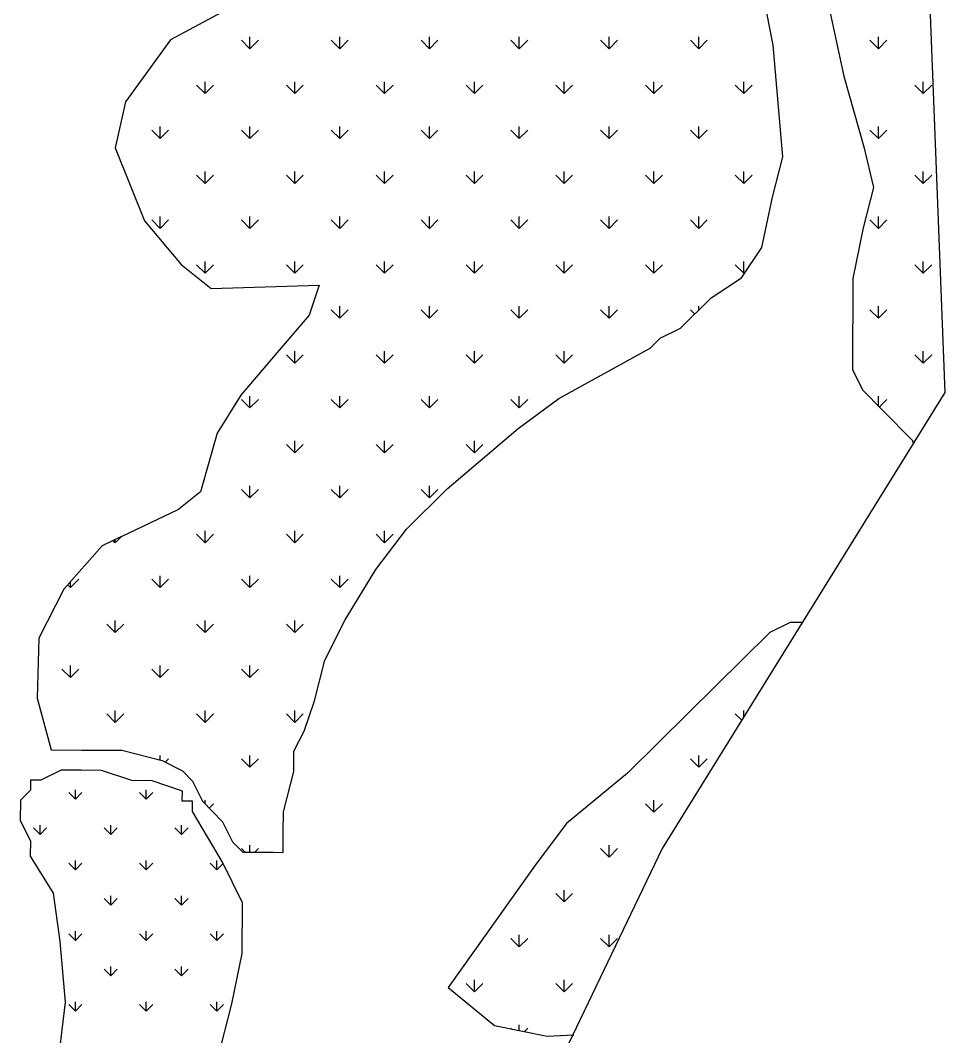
# Model space of a CAD drawing. Header units: metres. Extents: x 335517 to 338331, y 1782039 to 1785453.
# Drawn here: x 337960.9 to 338330.7, y 1784628.4 to 1785034.8 of the extents above; entities that cross this region are included whole.
import ezdxf

# ---------------------------------------------------------------- set-up
doc = ezdxf.new("R2010")
doc.units = ezdxf.units.M
doc.layers.add('MANGROOVES', color=112, linetype='Continuous')

msp = doc.modelspace()

# ---------------------------------------------------------------- linework, layer by layer
at = {"color": 3}
for p, q in [((338317.52, 1785228.34), (338330.73, 1784885.99)), ((338330.73, 1784885.99), (338217.73, 1784703.57)), ((338217.73, 1784703.57), (338167.44, 1784598.93))]:
    msp.add_line(p, q, dxfattribs=at)
at = {"layer": 'MANGROOVES'}
for p, q in [((338262.12, 1785024.85), (338254.25, 1785065.38)), ((338282.5, 1785049.03), (338290.39, 1785012.55)), ((338053.14, 1785044.3), (338020.91, 1785027.05)), ((338020.91, 1785027.05), (338002.99, 1785002.21)), ((338265.93, 1784980.3), (338262.12, 1785024.85)), ((338290.39, 1785012.55), (338298.33, 1784984.17)), ((338002.99, 1785002.21), (337998.79, 1784983.79)), ((337998.79, 1784983.79), (338010.59, 1784954.68)), ((338298.33, 1784984.17), (338302.29, 1784967.95)), ((338261.79, 1784964.13), (338265.93, 1784980.3)), ((338302.29, 1784967.95), (338298.15, 1784951.78)), ((338257.63, 1784943.91), (338261.79, 1784964.13)), ((338010.59, 1784954.68), (338025.19, 1784937.18)), ((338298.15, 1784951.78), (338293.99, 1784931.56)), ((338249.47, 1784931.81), (338257.63, 1784943.91)), ((338025.19, 1784937.18), (338037.28, 1784927.54)), ((338237.28, 1784923.78), (338249.47, 1784931.81)), ((338293.99, 1784931.56), (338293.79, 1784895.13)), ((338037.28, 1784927.54), (338080.4, 1784928.93)), ((338080.4, 1784928.93), (338076.51, 1784916.96)), ((338225.07, 1784911.7), (338237.28, 1784923.78)), ((338076.51, 1784916.96), (338064.43, 1784902.85)), ((338216.95, 1784907.7), (338225.07, 1784911.7)), ((338212.88, 1784903.67), (338216.95, 1784907.7)), ((338064.43, 1784902.85), (338049.05, 1784884.93)), ((338176.34, 1784883.63), (338212.88, 1784903.67)), ((338293.79, 1784895.13), (338297.79, 1784887.01)), ((338297.79, 1784887.01), (338305.84, 1784878.87)), ((338049.05, 1784884.93), (338039.69, 1784869.72)), ((338160.08, 1784871.58), (338176.34, 1784883.63)), ((338305.84, 1784878.87), (338317.92, 1784866.65)), ((338039.69, 1784869.72), (338033.01, 1784846.3)), ((338131.61, 1784847.44), (338160.08, 1784871.58)), ((338317.92, 1784866.65), (338317.91, 1784866.03)), ((338033.01, 1784846.3), (338024.24, 1784839.26)), ((338115.33, 1784831.34), (338131.61, 1784847.44)), ((338001.38, 1784828.4), (338024.24, 1784839.26)), ((338103.1, 1784815.21), (338115.33, 1784831.34)), ((337993.6, 1784824.71), (337978.22, 1784807.34)), ((338001.38, 1784828.4), (337993.6, 1784824.71)), ((338090.85, 1784795.04), (338103.1, 1784815.21)), ((337978.22, 1784807.34), (337968.29, 1784787.76)), ((338082.66, 1784778.89), (338090.85, 1784795.04)), ((338268.94, 1784794.05), (338260.83, 1784790.05)), ((338273.92, 1784794.03), (338268.94, 1784794.05)), ((338260.83, 1784790.05), (338228.26, 1784757.84)), ((337968.29, 1784787.76), (337967.61, 1784763.77)), ((338078.52, 1784762.72), (338082.66, 1784778.89)), ((337967.61, 1784763.77), (337973.17, 1784743.06)), ((338074.41, 1784750.6), (338078.52, 1784762.72)), ((338228.26, 1784757.84), (338203.84, 1784733.69)), ((338070.32, 1784742.52), (338074.41, 1784750.6)), ((337973.17, 1784743.06), (337985.32, 1784742.99)), ((337985.32, 1784742.99), (338001.51, 1784742.9)), ((338001.51, 1784742.9), (338017.67, 1784738.77)), ((338070.27, 1784734.43), (338070.32, 1784742.52)), ((338017.67, 1784738.77), (338025.75, 1784734.67)), ((337965.01, 1784730.96), (337964.99, 1784726.91)), ((337969.06, 1784730.94), (337965.01, 1784730.96)), ((337977.18, 1784734.94), (337969.06, 1784730.94)), ((337985.27, 1784734.9), (337977.18, 1784734.94)), ((337993.37, 1784734.85), (337985.27, 1784734.9)), ((338005.49, 1784730.74), (337993.37, 1784734.85)), ((338025.75, 1784734.67), (338029.77, 1784730.6)), ((338066.13, 1784718.26), (338070.27, 1784734.43)), ((338203.84, 1784733.69), (338179.45, 1784713.58)), ((337964.99, 1784726.91), (337960.92, 1784722.89)), ((338013.58, 1784730.69), (338005.49, 1784730.74)), ((338025.7, 1784726.58), (338013.58, 1784730.69)), ((338029.77, 1784730.6), (338033.78, 1784722.48)), ((337960.92, 1784722.89), (337960.87, 1784714.79)), ((338025.68, 1784722.53), (338025.7, 1784726.58)), ((338029.73, 1784722.51), (338025.68, 1784722.53)), ((338029.71, 1784718.46), (338029.73, 1784722.51)), ((338033.78, 1784722.48), (338041.83, 1784714.34)), ((337960.87, 1784714.79), (337964.88, 1784706.67)), ((338041.74, 1784698.15), (338029.71, 1784718.46)), ((338066.09, 1784710.16), (338066.13, 1784718.26)), ((338041.83, 1784714.34), (338045.83, 1784706.22)), ((338179.45, 1784713.58), (338167.21, 1784697.45)), ((337964.88, 1784706.67), (337964.84, 1784700.6)), ((338066.04, 1784702.06), (338066.09, 1784710.16)), ((338045.83, 1784706.22), (338049.85, 1784702.15)), ((337964.84, 1784700.6), (337974, 1784685.8)), ((338049.85, 1784702.15), (338053.9, 1784702.13)), ((338053.9, 1784702.13), (338062, 1784702.09)), ((338062, 1784702.09), (338066.04, 1784702.06)), ((338049.74, 1784681.91), (338041.74, 1784698.15)), ((338167.21, 1784697.45), (338132, 1784647.99)), ((337974, 1784685.8), (337976.63, 1784666.36)), ((338049.63, 1784661.67), (338049.74, 1784681.91)), ((337976.63, 1784666.36), (337978.88, 1784642.14)), ((338045.47, 1784641.45), (338049.63, 1784661.67)), ((338132, 1784647.99), (338150.66, 1784632.77)), ((337978.88, 1784642.14), (337976.73, 1784624.43)), ((338037.2, 1784609.11), (338045.47, 1784641.45)), ((338150.66, 1784632.77), (338171.66, 1784628.57)), ((338171.66, 1784628.57), (338182.28, 1784629.09))]:
    msp.add_line(p, q, dxfattribs=at)
at = {"layer": 'MANGROOVES', "linetype": 'Continuous'}
for p, q in [((338052.76, 1785023.47), (338052.76, 1785028.23)), ((338088.68, 1785023.47), (338088.68, 1785028.23)), ((338124.6, 1785023.47), (338124.6, 1785028.23)), ((338160.52, 1785023.47), (338160.52, 1785028.23)), ((338196.45, 1785023.47), (338196.45, 1785028.23)), ((338232.37, 1785023.47), (338232.37, 1785028.23)), ((338304.21, 1785023.47), (338304.21, 1785028.23)), ((338052.76, 1785023.47), (338049.39, 1785026.84)), ((338052.76, 1785023.47), (338056.13, 1785026.84)), ((338088.68, 1785023.47), (338085.31, 1785026.84)), ((338088.68, 1785023.47), (338092.05, 1785026.84)), ((338124.6, 1785023.47), (338121.24, 1785026.84)), ((338124.6, 1785023.47), (338127.97, 1785026.84)), ((338160.52, 1785023.47), (338157.16, 1785026.84)), ((338160.52, 1785023.47), (338163.89, 1785026.84)), ((338196.45, 1785023.47), (338193.08, 1785026.84)), ((338196.45, 1785023.47), (338199.81, 1785026.84)), ((338232.37, 1785023.47), (338229, 1785026.84)), ((338232.37, 1785023.47), (338235.73, 1785026.84)), ((338304.21, 1785023.47), (338300.84, 1785026.84)), ((338304.21, 1785023.47), (338307.58, 1785026.84)), ((338034.8, 1785005.51), (338031.43, 1785008.88)), ((338034.8, 1785005.51), (338034.8, 1785010.27)), ((338034.8, 1785005.51), (338038.17, 1785008.88)), ((338070.72, 1785005.51), (338067.35, 1785008.88)), ((338070.72, 1785005.51), (338070.72, 1785010.27)), ((338070.72, 1785005.51), (338074.09, 1785008.88)), ((338106.64, 1785005.51), (338103.28, 1785008.88)), ((338106.64, 1785005.51), (338106.64, 1785010.27)), ((338106.64, 1785005.51), (338110.01, 1785008.88)), ((338142.56, 1785005.51), (338139.2, 1785008.88)), ((338142.56, 1785005.51), (338142.56, 1785010.27)), ((338142.56, 1785005.51), (338145.93, 1785008.88)), ((338178.48, 1785005.51), (338175.12, 1785008.88)), ((338178.48, 1785005.51), (338178.48, 1785010.27)), ((338178.48, 1785005.51), (338181.85, 1785008.88)), ((338214.41, 1785005.51), (338211.04, 1785008.88)), ((338214.41, 1785005.51), (338214.41, 1785010.27)), ((338214.41, 1785005.51), (338217.77, 1785008.88)), ((338250.33, 1785005.51), (338246.96, 1785008.88)), ((338250.33, 1785005.51), (338250.33, 1785010.27)), ((338250.33, 1785005.51), (338253.69, 1785008.88)), ((338322.17, 1785005.51), (338318.8, 1785008.88)), ((338322.17, 1785005.51), (338322.17, 1785010.27)), ((338322.17, 1785005.51), (338325.54, 1785008.88)), ((338016.84, 1784987.55), (338016.84, 1784992.31)), ((338052.76, 1784987.55), (338052.76, 1784992.31)), ((338088.68, 1784987.55), (338088.68, 1784992.31)), ((338124.6, 1784987.55), (338124.6, 1784992.31)), ((338160.52, 1784987.55), (338160.52, 1784992.31)), ((338196.45, 1784987.55), (338196.45, 1784992.31)), ((338232.37, 1784987.55), (338232.37, 1784992.31)), ((338304.21, 1784987.55), (338304.21, 1784992.31)), ((338016.84, 1784987.55), (338013.47, 1784990.92)), ((338016.84, 1784987.55), (338020.21, 1784990.92)), ((338052.76, 1784987.55), (338049.39, 1784990.92)), ((338052.76, 1784987.55), (338056.13, 1784990.92)), ((338088.68, 1784987.55), (338085.31, 1784990.92)), ((338088.68, 1784987.55), (338092.05, 1784990.92)), ((338124.6, 1784987.55), (338121.24, 1784990.92)), ((338124.6, 1784987.55), (338127.97, 1784990.92)), ((338160.52, 1784987.55), (338157.16, 1784990.92)), ((338160.52, 1784987.55), (338163.89, 1784990.92)), ((338196.45, 1784987.55), (338193.08, 1784990.92)), ((338196.45, 1784987.55), (338199.81, 1784990.92)), ((338232.37, 1784987.55), (338229, 1784990.92)), ((338232.37, 1784987.55), (338235.73, 1784990.92)), ((338265.03, 1784990.81), (338264.92, 1784990.92)), ((338304.21, 1784987.55), (338300.84, 1784990.92)), ((338304.21, 1784987.55), (338307.58, 1784990.92)), ((338034.8, 1784969.59), (338031.43, 1784972.96)), ((338034.8, 1784969.59), (338034.8, 1784974.35)), ((338034.8, 1784969.59), (338038.17, 1784972.96)), ((338070.72, 1784969.59), (338067.35, 1784972.96)), ((338070.72, 1784969.59), (338070.72, 1784974.35)), ((338070.72, 1784969.59), (338074.09, 1784972.96)), ((338106.64, 1784969.59), (338103.28, 1784972.96)), ((338106.64, 1784969.59), (338106.64, 1784974.35)), ((338106.64, 1784969.59), (338110.01, 1784972.96)), ((338142.56, 1784969.59), (338139.2, 1784972.96)), ((338142.56, 1784969.59), (338142.56, 1784974.35)), ((338142.56, 1784969.59), (338145.93, 1784972.96)), ((338178.48, 1784969.59), (338175.12, 1784972.96)), ((338178.48, 1784969.59), (338178.48, 1784974.35)), ((338178.48, 1784969.59), (338181.85, 1784972.96)), ((338214.41, 1784969.59), (338211.04, 1784972.96)), ((338214.41, 1784969.59), (338214.41, 1784974.35)), ((338214.41, 1784969.59), (338217.77, 1784972.96)), ((338250.33, 1784969.59), (338246.96, 1784972.96)), ((338250.33, 1784969.59), (338250.33, 1784974.35)), ((338250.33, 1784969.59), (338253.69, 1784972.96)), ((338322.17, 1784969.59), (338318.8, 1784972.96)), ((338322.17, 1784969.59), (338322.17, 1784974.35)), ((338322.17, 1784969.59), (338325.54, 1784972.96)), ((338016.84, 1784951.63), (338013.47, 1784955)), ((338016.84, 1784951.63), (338016.84, 1784956.39)), ((338016.84, 1784951.63), (338020.21, 1784955)), ((338052.76, 1784951.63), (338049.39, 1784955)), ((338052.76, 1784951.63), (338052.76, 1784956.39)), ((338052.76, 1784951.63), (338056.13, 1784955)), ((338088.68, 1784951.63), (338085.31, 1784955)), ((338088.68, 1784951.63), (338088.68, 1784956.39)), ((338088.68, 1784951.63), (338092.05, 1784955)), ((338124.6, 1784951.63), (338121.24, 1784955)), ((338124.6, 1784951.63), (338124.6, 1784956.39)), ((338124.6, 1784951.63), (338127.97, 1784955)), ((338160.52, 1784951.63), (338157.16, 1784955)), ((338160.52, 1784951.63), (338160.52, 1784956.39)), ((338160.52, 1784951.63), (338163.89, 1784955)), ((338196.45, 1784951.63), (338193.08, 1784955)), ((338196.45, 1784951.63), (338196.45, 1784956.39)), ((338196.45, 1784951.63), (338199.81, 1784955)), ((338232.37, 1784951.63), (338229, 1784955)), ((338232.37, 1784951.63), (338232.37, 1784956.39)), ((338232.37, 1784951.63), (338235.73, 1784955)), ((338304.21, 1784951.63), (338300.84, 1784955)), ((338304.21, 1784951.63), (338304.21, 1784956.39)), ((338304.21, 1784951.63), (338307.58, 1784955)), ((338034.8, 1784933.67), (338034.8, 1784938.43)), ((338070.72, 1784933.67), (338070.72, 1784938.43)), ((338106.64, 1784933.67), (338106.64, 1784938.43)), ((338142.56, 1784933.67), (338142.56, 1784938.43)), ((338178.48, 1784933.67), (338178.48, 1784938.43)), ((338214.41, 1784933.67), (338214.41, 1784938.43)), ((338250.33, 1784933.67), (338250.33, 1784938.43)), ((338322.17, 1784933.67), (338322.17, 1784938.43)), ((338034.8, 1784933.67), (338031.43, 1784937.03)), ((338034.8, 1784933.67), (338038.17, 1784937.03)), ((338070.72, 1784933.67), (338067.35, 1784937.03)), ((338070.72, 1784933.67), (338074.09, 1784937.03)), ((338106.64, 1784933.67), (338103.28, 1784937.03)), ((338106.64, 1784933.67), (338110.01, 1784937.03)), ((338142.56, 1784933.67), (338139.2, 1784937.03)), ((338142.56, 1784933.67), (338145.93, 1784937.03)), ((338178.48, 1784933.67), (338175.12, 1784937.03)), ((338178.48, 1784933.67), (338181.85, 1784937.03)), ((338214.41, 1784933.67), (338211.04, 1784937.03)), ((338214.41, 1784933.67), (338217.77, 1784937.03)), ((338250.33, 1784933.67), (338246.96, 1784937.03)), ((338250.33, 1784933.67), (338251.54, 1784934.88)), ((338322.17, 1784933.67), (338318.8, 1784937.03)), ((338322.17, 1784933.67), (338325.54, 1784937.03)), ((338088.68, 1784915.71), (338085.31, 1784919.07)), ((338088.68, 1784915.71), (338088.68, 1784920.47)), ((338088.68, 1784915.71), (338092.05, 1784919.07)), ((338124.6, 1784915.71), (338121.24, 1784919.07)), ((338124.6, 1784915.71), (338124.6, 1784920.47)), ((338124.6, 1784915.71), (338127.97, 1784919.07)), ((338160.52, 1784915.71), (338157.16, 1784919.07)), ((338160.52, 1784915.71), (338160.52, 1784920.47)), ((338160.52, 1784915.71), (338163.89, 1784919.07)), ((338196.45, 1784915.71), (338193.08, 1784919.07)), ((338196.45, 1784915.71), (338196.45, 1784920.47)), ((338196.45, 1784915.71), (338199.81, 1784919.07)), ((338230.75, 1784917.32), (338229, 1784919.07)), ((338232.37, 1784918.92), (338232.37, 1784920.47)), ((338304.21, 1784915.71), (338300.84, 1784919.07)), ((338304.21, 1784915.71), (338304.21, 1784920.47)), ((338304.21, 1784915.71), (338307.58, 1784919.07)), ((338070.72, 1784897.75), (338070.72, 1784902.51)), ((338106.64, 1784897.75), (338106.64, 1784902.51)), ((338142.56, 1784897.75), (338142.56, 1784902.51)), ((338178.48, 1784897.75), (338178.48, 1784902.51)), ((338322.17, 1784897.75), (338322.17, 1784902.51)), ((338070.72, 1784897.75), (338067.35, 1784901.11)), ((338070.72, 1784897.75), (338074.09, 1784901.11)), ((338106.64, 1784897.75), (338103.28, 1784901.11)), ((338106.64, 1784897.75), (338110.01, 1784901.11)), ((338142.56, 1784897.75), (338139.2, 1784901.11)), ((338142.56, 1784897.75), (338145.93, 1784901.11)), ((338178.48, 1784897.75), (338175.12, 1784901.11)), ((338178.48, 1784897.75), (338181.85, 1784901.11)), ((338322.17, 1784897.75), (338318.8, 1784901.11)), ((338322.17, 1784897.75), (338325.54, 1784901.11)), ((338052.76, 1784879.79), (338049.39, 1784883.15)), ((338052.76, 1784879.79), (338052.76, 1784884.55)), ((338052.76, 1784879.79), (338056.13, 1784883.15)), ((338088.68, 1784879.79), (338085.31, 1784883.15)), ((338088.68, 1784879.79), (338088.68, 1784884.55)), ((338088.68, 1784879.79), (338092.05, 1784883.15)), ((338124.6, 1784879.79), (338121.24, 1784883.15)), ((338124.6, 1784879.79), (338124.6, 1784884.55)), ((338124.6, 1784879.79), (338127.97, 1784883.15)), ((338160.52, 1784879.79), (338157.16, 1784883.15)), ((338160.52, 1784879.79), (338160.52, 1784884.55)), ((338160.52, 1784879.79), (338163.89, 1784883.15)), ((338304.21, 1784880.52), (338304.21, 1784884.55)), ((338304.57, 1784880.15), (338307.58, 1784883.15)), ((338070.72, 1784861.83), (338067.35, 1784865.19)), ((338070.72, 1784861.82), (338070.72, 1784866.59)), ((338070.72, 1784861.83), (338074.09, 1784865.19)), ((338106.64, 1784861.83), (338103.28, 1784865.19)), ((338106.64, 1784861.82), (338106.64, 1784866.59)), ((338106.64, 1784861.83), (338110.01, 1784865.19)), ((338142.56, 1784861.83), (338139.2, 1784865.19)), ((338142.56, 1784861.82), (338142.56, 1784866.59)), ((338142.56, 1784861.83), (338145.93, 1784865.19)), ((338052.76, 1784843.86), (338049.39, 1784847.23)), ((338052.76, 1784843.86), (338052.76, 1784848.63)), ((338052.76, 1784843.86), (338056.13, 1784847.23)), ((338088.68, 1784843.86), (338085.31, 1784847.23)), ((338088.68, 1784843.86), (338088.68, 1784848.63)), ((338088.68, 1784843.86), (338092.05, 1784847.23)), ((338124.6, 1784843.86), (338121.24, 1784847.23)), ((338124.6, 1784843.86), (338124.6, 1784848.63)), ((338124.6, 1784843.86), (338127.97, 1784847.23)), ((338034.8, 1784825.9), (338031.43, 1784829.27)), ((338034.8, 1784825.9), (338034.8, 1784830.67)), ((338034.8, 1784825.9), (338038.17, 1784829.27)), ((338070.72, 1784825.9), (338067.35, 1784829.27)), ((338070.72, 1784825.9), (338070.72, 1784830.67)), ((338070.72, 1784825.9), (338074.09, 1784829.27)), ((338106.64, 1784825.9), (338103.28, 1784829.27)), ((338106.64, 1784825.9), (338106.64, 1784830.67)), ((338106.64, 1784825.9), (338110.01, 1784829.27)), ((337998.88, 1784825.9), (337997.99, 1784826.79)), ((337998.88, 1784825.9), (338001.38, 1784828.4)), ((337998.88, 1784825.9), (337998.88, 1784827.21)), ((338016.84, 1784807.94), (338016.84, 1784812.71)), ((338052.76, 1784807.94), (338052.76, 1784812.71)), ((338088.68, 1784807.94), (338088.68, 1784812.71)), ((337980.92, 1784807.94), (337979.77, 1784809.09)), ((337980.92, 1784807.94), (337984.29, 1784811.31)), ((337980.92, 1784807.94), (337980.92, 1784810.39)), ((338016.84, 1784807.94), (338013.47, 1784811.31)), ((338016.84, 1784807.94), (338020.21, 1784811.31)), ((338052.76, 1784807.94), (338049.39, 1784811.31)), ((338052.76, 1784807.94), (338056.13, 1784811.31)), ((338088.68, 1784807.94), (338085.31, 1784811.31)), ((338088.68, 1784807.94), (338092.05, 1784811.31)), ((337998.88, 1784789.98), (337995.51, 1784793.35)), ((337998.88, 1784789.98), (337998.88, 1784794.75)), ((337998.88, 1784789.98), (338002.25, 1784793.35)), ((338034.8, 1784789.98), (338031.43, 1784793.35)), ((338034.8, 1784789.98), (338034.8, 1784794.75)), ((338034.8, 1784789.98), (338038.17, 1784793.35)), ((338070.72, 1784789.98), (338067.35, 1784793.35)), ((338070.72, 1784789.98), (338070.72, 1784794.75)), ((338070.72, 1784789.98), (338074.09, 1784793.35)), ((337980.92, 1784772.02), (337980.92, 1784776.78)), ((338016.84, 1784772.02), (338016.84, 1784776.78)), ((338052.76, 1784772.02), (338052.76, 1784776.78)), ((337980.92, 1784772.02), (337977.55, 1784775.39)), ((337980.92, 1784772.02), (337984.29, 1784775.39)), ((338016.84, 1784772.02), (338013.47, 1784775.39)), ((338016.84, 1784772.02), (338020.21, 1784775.39)), ((338052.76, 1784772.02), (338049.39, 1784775.39)), ((338052.76, 1784772.02), (338056.13, 1784775.39)), ((337998.88, 1784754.06), (337995.51, 1784757.43)), ((337998.88, 1784754.06), (337998.88, 1784758.82)), ((337998.88, 1784754.06), (338002.25, 1784757.43)), ((338034.8, 1784754.06), (338031.43, 1784757.43)), ((338034.8, 1784754.06), (338034.8, 1784758.82)), ((338034.8, 1784754.06), (338038.17, 1784757.43)), ((338070.72, 1784754.06), (338067.35, 1784757.43)), ((338070.72, 1784754.06), (338070.72, 1784758.82)), ((338070.72, 1784754.06), (338074.09, 1784757.43)), ((338249.51, 1784754.88), (338246.96, 1784757.43)), ((338250.33, 1784756.2), (338250.33, 1784758.82)), ((338016.84, 1784738.98), (338016.84, 1784740.86)), ((338018.89, 1784738.15), (338020.21, 1784739.47)), ((338052.76, 1784736.1), (338049.39, 1784739.47)), ((338052.76, 1784736.1), (338052.76, 1784740.86)), ((338052.76, 1784736.1), (338056.13, 1784739.47)), ((338232.37, 1784736.1), (338229, 1784739.47)), ((338232.37, 1784736.1), (338232.37, 1784740.86)), ((338232.37, 1784736.1), (338235.73, 1784739.47)), ((337982.9, 1784723.37), (337982.9, 1784727.12)), ((338011.18, 1784723.37), (338011.18, 1784727.12)), ((337982.9, 1784723.37), (337980.25, 1784726.03)), ((337982.9, 1784723.37), (337985.55, 1784726.03)), ((338011.18, 1784723.37), (338008.53, 1784726.03)), ((338011.18, 1784723.37), (338013.84, 1784726.03)), ((338034.8, 1784721.45), (338034.8, 1784722.9)), ((338214.41, 1784718.14), (338214.41, 1784722.9)), ((338036.44, 1784719.78), (338038.17, 1784721.51)), ((338214.41, 1784718.14), (338211.04, 1784721.51)), ((338214.41, 1784718.14), (338217.77, 1784721.51)), ((337968.76, 1784709.23), (337966.11, 1784711.88)), ((337968.76, 1784709.23), (337968.76, 1784712.98)), ((337968.76, 1784709.23), (337971.41, 1784711.88)), ((337997.04, 1784709.23), (337994.39, 1784711.88)), ((337997.04, 1784709.23), (337997.04, 1784712.98)), ((337997.04, 1784709.23), (337999.69, 1784711.88)), ((338025.33, 1784709.23), (338022.67, 1784711.88)), ((338025.33, 1784709.23), (338025.33, 1784712.98)), ((338025.33, 1784709.23), (338027.98, 1784711.88)), ((338050.79, 1784702.15), (338049.39, 1784703.55)), ((338052.76, 1784702.14), (338052.76, 1784704.94)), ((338054.71, 1784702.13), (338056.13, 1784703.55)), ((338196.45, 1784700.18), (338193.08, 1784703.55)), ((338196.45, 1784700.18), (338196.45, 1784704.94)), ((338196.45, 1784700.18), (338199.81, 1784703.55)), ((337982.9, 1784695.09), (337982.9, 1784698.84)), ((338011.18, 1784695.09), (338011.18, 1784698.84)), ((338039.47, 1784695.09), (338039.47, 1784698.84)), ((337982.9, 1784695.09), (337980.25, 1784697.74)), ((337982.9, 1784695.09), (337985.55, 1784697.74)), ((338011.18, 1784695.09), (338008.53, 1784697.74)), ((338011.18, 1784695.09), (338013.84, 1784697.74)), ((338039.47, 1784695.09), (338036.82, 1784697.74)), ((338039.47, 1784695.09), (338042, 1784697.62)), ((338178.48, 1784682.22), (338178.48, 1784686.98)), ((337997.04, 1784680.95), (337994.39, 1784683.6)), ((337997.04, 1784680.95), (337997.04, 1784684.7)), ((337997.04, 1784680.95), (337999.69, 1784683.6)), ((338025.33, 1784680.95), (338022.67, 1784683.6)), ((338025.33, 1784680.95), (338025.33, 1784684.7)), ((338025.33, 1784680.95), (338027.98, 1784683.6)), ((338178.48, 1784682.22), (338175.12, 1784685.59)), ((338178.48, 1784682.22), (338181.85, 1784685.59)), ((337982.9, 1784666.81), (337982.9, 1784670.56)), ((338011.18, 1784666.81), (338011.18, 1784670.56)), ((338039.47, 1784666.81), (338039.47, 1784670.56)), ((337982.9, 1784666.81), (337980.25, 1784669.46)), ((337982.9, 1784666.81), (337985.55, 1784669.46)), ((338011.18, 1784666.81), (338008.53, 1784669.46)), ((338011.18, 1784666.81), (338013.84, 1784669.46)), ((338039.47, 1784666.81), (338036.82, 1784669.46)), ((338039.47, 1784666.81), (338042.12, 1784669.46)), ((338160.52, 1784664.26), (338157.16, 1784667.63)), ((338160.52, 1784664.26), (338160.52, 1784669.02)), ((338160.52, 1784664.26), (338163.89, 1784667.63)), ((338196.45, 1784664.26), (338193.08, 1784667.63)), ((338196.45, 1784664.26), (338196.45, 1784669.02)), ((338196.45, 1784664.26), (338199.81, 1784667.63)), ((337997.04, 1784652.66), (337994.39, 1784655.31)), ((337997.04, 1784652.66), (337997.04, 1784656.41)), ((337997.04, 1784652.66), (337999.69, 1784655.31)), ((338025.33, 1784652.66), (338022.67, 1784655.31)), ((338025.33, 1784652.66), (338025.33, 1784656.41)), ((338025.33, 1784652.66), (338027.98, 1784655.31)), ((338142.56, 1784646.3), (338139.2, 1784649.67)), ((338142.56, 1784646.3), (338142.56, 1784651.06)), ((338142.56, 1784646.3), (338145.93, 1784649.67)), ((338178.48, 1784646.3), (338175.12, 1784649.67)), ((338178.48, 1784646.3), (338178.48, 1784651.06)), ((338178.48, 1784646.3), (338181.85, 1784649.67)), ((337982.9, 1784638.52), (337982.9, 1784642.27)), ((338011.18, 1784638.52), (338011.18, 1784642.27)), ((338039.47, 1784638.52), (338039.47, 1784642.27)), ((337982.9, 1784638.52), (337980.25, 1784641.17)), ((337982.9, 1784638.52), (337985.55, 1784641.17)), ((338011.18, 1784638.52), (338008.53, 1784641.17)), ((338011.18, 1784638.52), (338013.84, 1784641.17)), ((338039.47, 1784638.52), (338036.82, 1784641.17)), ((338039.47, 1784638.52), (338042.12, 1784641.17)), ((338157.45, 1784631.41), (338157.16, 1784631.71)), ((338160.52, 1784630.8), (338160.52, 1784633.1)), ((338162.57, 1784630.39), (338163.89, 1784631.71))]:
    msp.add_line(p, q, dxfattribs=at)

doc.saveas('drawing.dxf')
